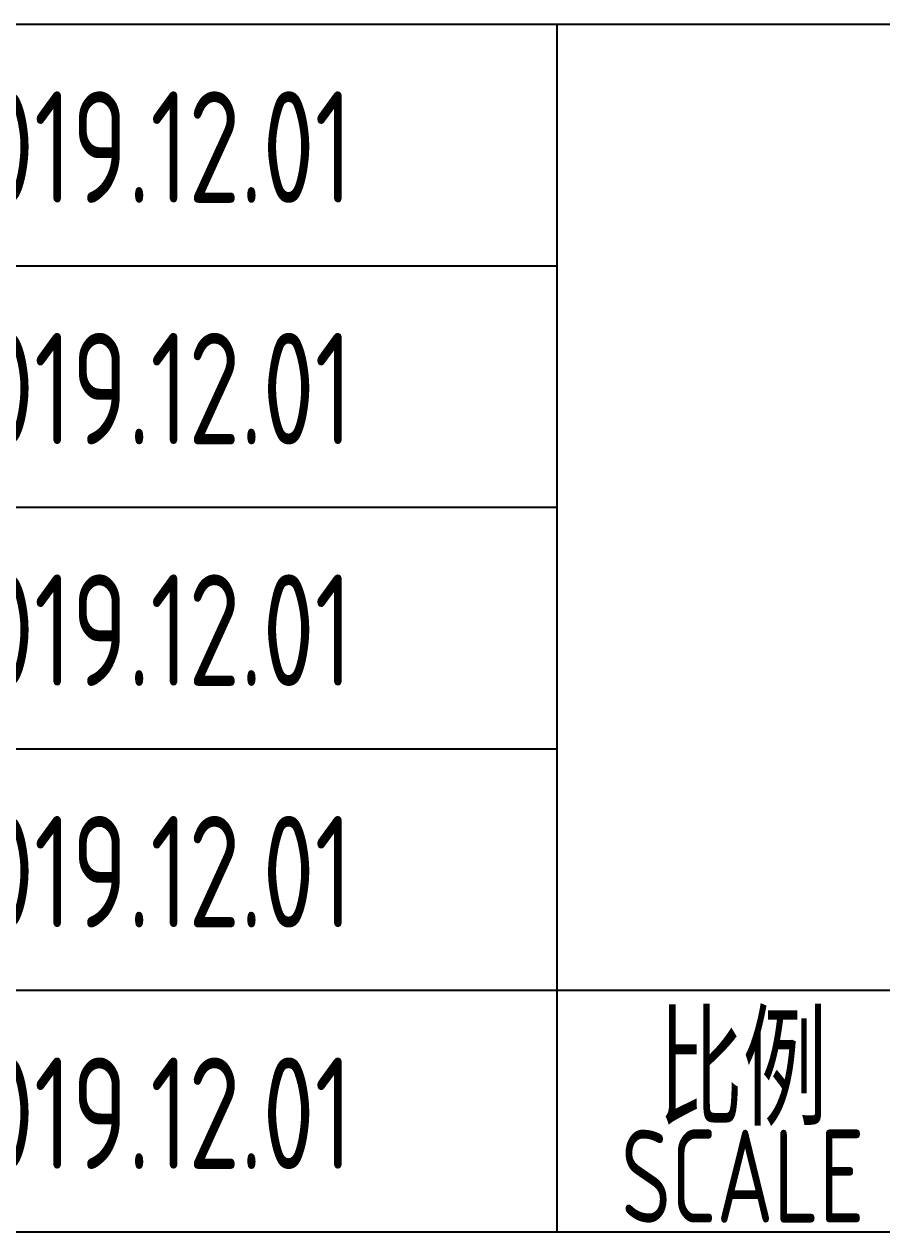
# Model space of a CAD drawing. Extents: x 4682119 to 9193858, y -786075 to -318274.
# Drawn here: x 9178924 to 9181232, y -784075 to -780825 of the extents above; entities that cross this region are included whole.
import ezdxf
from ezdxf.enums import TextEntityAlignment as Align

# ---------------------------------------------------------------- set-up
doc = ezdxf.new("R2010")
doc.units = 0
doc.header["$LTSCALE"] = 1000
doc.header["$MEASUREMENT"] = 0
doc.layers.get('0').update_dxf_attribs({"linetype": 'CONTINUOUS'})
doc.styles.add('AHD', font='sceie.shx', dxfattribs={"width": 0.7, "bigfont": 'sceic.shx'})

# ---------------------------------------------------------------- blocks, each defined once
blk = doc.blocks.new('S')
at = {"style": 'AHD', "width": 0.8}
for p in [(3910031.1, -426741.8), (3910031.1, -427391.8), (3910031.1, -428041.8), (3910031.1, -428691.8), (3910031.1, -429341.8)]:
    blk.add_text('2019.12.01', height=300, dxfattribs=at).set_placement(p, align=Align.MIDDLE)

msp = doc.modelspace()

# ---------------------------------------------------------------- linework, layer by layer
for p, q in [((9174858, -780824.6), (9192858, -780824.6)), ((9180358, -784074.6), (9180358, -780824.6)), ((9174858, -781474.6), (9180358, -781474.6)), ((9174858, -782124.6), (9180358, -782124.6)), ((9174858, -782774.6), (9180358, -782774.6)), ((9174858, -783424.6), (9192858, -783424.6)), ((9174858, -784074.6), (9192858, -784074.6))]:
    msp.add_line(p, q)

# ---------------------------------------------------------------- block references
msp.add_blockref('S', (5269208.1, -354413.7))

# ---------------------------------------------------------------- texts
at = {"style": 'AHD', "width": 0.8}
for s, height, p in [('比例', 300, (9180858, -783624.6)), ('比例', 300, (9180858, -783624.6)), ('SCALE', 250, (9180858, -783924.6)), ('SCALE', 250, (9180858, -783924.6))]:
    msp.add_text(s, height=height, dxfattribs=at).set_placement(p, align=Align.MIDDLE)

doc.saveas('drawing.dxf')
